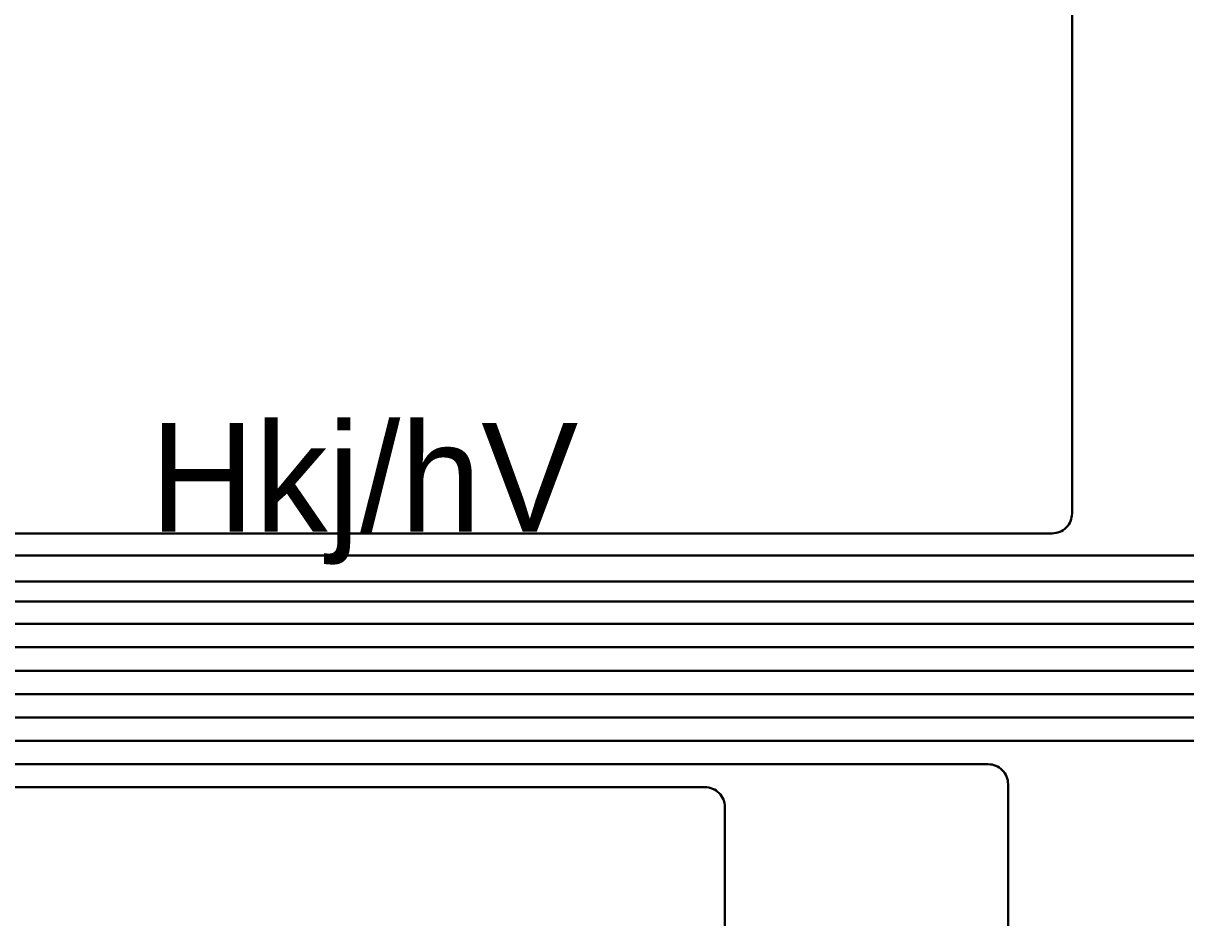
# Model space of a CAD drawing. Header units: inches. Extents: x 3955 to 4125, y 4886 to 4983.
# Drawn here: x 4042.075 to 4044.407, y 4928.142 to 4929.936 of the extents above; entities that cross this region are included whole.
import ezdxf

# ---------------------------------------------------------------- set-up
doc = ezdxf.new("R2010")
doc.units = ezdxf.units.IN
doc.header["$MEASUREMENT"] = 0
doc.linetypes.add('HIDDEN', pattern=[0.375, 0.25, -0.125])
doc.layers.get('0').update_dxf_attribs({"lineweight": 35})
doc.layers.add('E-LEADER', color=30, linetype='Continuous')
doc.layers.add('Shop Drawing', color=3, linetype='Continuous', lineweight=30)
doc.layers.add('TEXT', color=152, linetype='Continuous', lineweight=30)
doc.styles.add('SOSA', font='sosa.shx')

# ---------------------------------------------------------------- blocks, each defined once
blk = doc.blocks.new('*U9')
blk.add_line((233, 512.3), (309.4, 559.6))
blk.add_lwpolyline([(309.4, 559.6, 0, 96, 0), (174.8, 461.8, 96, 96, 0)], format="xyseb")
at = {"linetype": 'HIDDEN', "ltscale": 0.2}
blk.add_arc((581.3, 44), 583, 117.8068, 184.3237, dxfattribs=at)
blk = doc.blocks.new('A$C606D7A20')
at = {"layer": 'Shop Drawing', "elevation": 0}
for points in [[(34.53807, -2.02164), (33.31778, -2.02164, 0.4142136), (33.27778, -2.06164), (33.27778, -9.69396, -0.4142136), (33.23778, -9.73396), (19.27281, -9.73396, -0.4142136), (19.23281, -9.69396), (19.23281, -8.70353, -0.4142136), (19.27281, -8.66353), (20.48283, -8.66353)], [(32.72046, -2.59454), (32.72046, -9.64884, -0.4142136), (32.68046, -9.68884), (19.31281, -9.68884, -0.4142136), (19.27281, -9.64884), (19.27281, -8.7196, -0.4142136), (19.31281, -8.6796), (20.48283, -8.6796)]]:
    blk.add_lwpolyline(points, format="xyb", dxfattribs=at)
at = {"layer": 'Shop Drawing'}
for points in [[(20.48283, -8.72781), (19.43281, -8.72781, 0.4142136), (19.39281, -8.76781), (19.39281, -9.51229, 0.4142136), (19.43281, -9.55229), (29.69359, -9.55229, 0.4142136), (29.73359, -9.51229), (29.73359, -7.29673)], [(30.7703, -8.19425), (30.7703, -9.60878, -0.4142136), (30.7303, -9.64878), (19.35281, -9.64878, -0.4142136), (19.31281, -9.60878), (19.31281, -8.73567, -0.4142136), (19.35281, -8.69567), (20.48283, -8.69567)], [(30.082, -8.20709), (30.082, -9.5568, -0.4142136), (30.042, -9.5968), (19.39281, -9.5968, -0.4142136), (19.35281, -9.5568), (19.35281, -8.75174, -0.4142136), (19.39281, -8.71174), (20.48283, -8.71174)], [(29.03728, -10.97539), (29.03728, -10.10136, 0.4142136), (28.99728, -10.06136), (18.99888, -10.06136, -0.4142136), (18.95888, -10.02136), (18.95888, -8.59907, -0.4142136), (18.99888, -8.55907), (20.48283, -8.55907)], [(29.60526, -12.71351), (29.60526, -10.05536, 0.4142136), (29.56526, -10.01536), (19.03281, -10.01536, -0.4142136), (18.99281, -9.97536), (18.99281, -8.6071, -0.4142136), (19.03281, -8.5671), (20.48283, -8.5671)], [(31.61587, -12.70066), (31.61587, -10.00846, 0.4142136), (31.57587, -9.96846), (19.07281, -9.96846, -0.4142136), (19.03281, -9.92846), (19.03281, -8.62317, -0.4142136), (19.07281, -8.58317), (20.48283, -8.58317)], [(36.48677, -9.92156), (19.11281, -9.92156, -0.4142136), (19.07281, -9.88156), (19.07281, -8.63924, -0.4142136), (19.11281, -8.59924), (20.48283, -8.59924)], [(20.48283, -8.61531), (19.15281, -8.61531, 0.4142136), (19.11281, -8.65531), (19.11281, -9.83466, 0.4142136), (19.15281, -9.87466), (36.5263, -9.87466)], [(36.54791, -9.82776), (19.19281, -9.82776, -0.4142136), (19.15281, -9.78776), (19.15281, -8.67139, -0.4142136), (19.19281, -8.63139), (20.48283, -8.63139)], [(36.50232, -9.78086), (19.23281, -9.78086, -0.4142136), (19.19281, -9.74086), (19.19281, -8.68746, -0.4142136), (19.23281, -8.64746), (20.48283, -8.64746)]]:
    blk.add_lwpolyline(points, format="xyb", dxfattribs=at)
at = {"layer": 'E-LEADER', "xscale": -0.001, "yscale": 0.001, "zscale": 0.001, "rotation": 160.0588065177293}
blk.add_blockref('*U9', (30.12316, -8.25503), dxfattribs=at)
at = {"layer": 'TEXT', "linetype": 'Continuous', "ltscale": 0.09, "style": 'SOSA'}
blk.add_text('Hkj/hV', height=0.218125, dxfattribs=at).set_placement((27.88381, -9.54911, 0))

msp = doc.modelspace()

# ---------------------------------------------------------------- block references
msp.add_blockref('A$C606D7A20', (4014.4456, 4938.4649))

doc.saveas('drawing.dxf')
